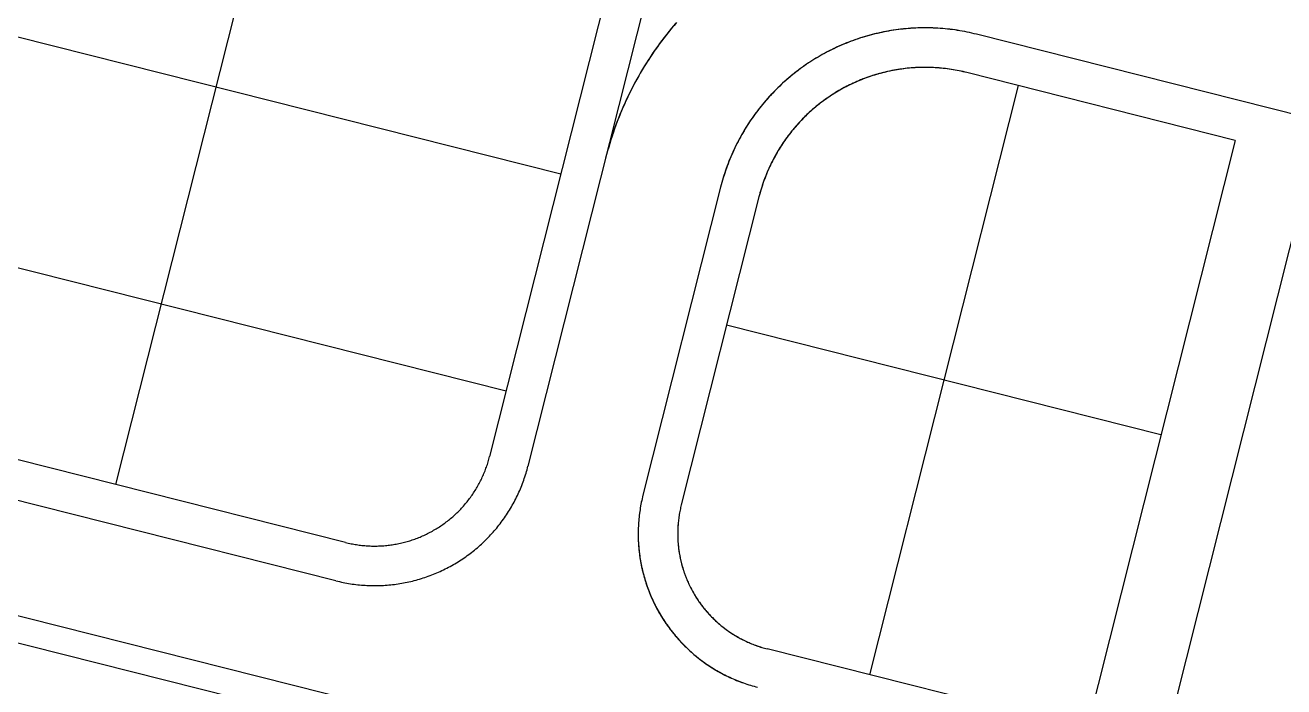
# Model space of a CAD drawing. Header units: metres. Extents: x 680594 to 684853, y 828874 to 830078.
# Drawn here: x 683026.6 to 683122.2, y 829528.8 to 829579 of the extents above; entities that cross this region are included whole.
import ezdxf

# ---------------------------------------------------------------- set-up
doc = ezdxf.new("R2010")
doc.units = ezdxf.units.M
doc.layers.add('PLOT_LINES', color=7, linetype='Continuous')

msp = doc.modelspace()

# ---------------------------------------------------------------- linework, layer by layer
at = {"layer": 'PLOT_LINES'}
for points in [[(683053.592, 829623.745), (683033.506, 829544.145)], [(683053.592, 829623.745), (683033.506, 829544.145)], [(683083.414, 829619.314), (683064.797, 829545.532)], [(683083.414, 829619.314), (683064.797, 829545.532)], [(683079.772, 829617.139), (683061.888, 829546.266)], [(683079.772, 829617.139), (683061.888, 829546.266)], [(683067.294, 829567.689), (683014.935, 829580.901)], [(683067.294, 829567.689), (683014.935, 829580.901)], [(683076.072, 829579.188), (683075.881, 829578.966), (683075.693, 829578.742), (683075.507, 829578.515), (683075.324, 829578.286), (683075.143, 829578.055), (683074.965, 829577.822), (683074.79, 829577.587), (683074.618, 829577.35), (683074.449, 829577.111), (683074.282, 829576.87), (683074.118, 829576.627), (683073.958, 829576.382), (683073.8, 829576.135), (683073.644, 829575.886), (683073.492, 829575.636), (683073.343, 829575.384), (683073.197, 829575.13), (683073.053, 829574.874), (683072.913, 829574.617), (683072.776, 829574.358), (683072.642, 829574.097), (683072.51, 829573.835), (683072.382, 829573.572), (683072.257, 829573.307), (683072.135, 829573.04), (683072.017, 829572.772), (683071.901, 829572.503), (683071.789, 829572.232), (683071.68, 829571.96), (683071.573, 829571.687), (683071.471, 829571.413), (683071.371, 829571.137), (683071.275, 829570.86), (683071.182, 829570.583), (683071.092, 829570.304), (683071.005, 829570.024), (683070.922, 829569.743), (683070.842, 829569.461), (683070.765, 829569.178), (683070.692, 829568.894)], [(683076.015, 829579.123), (683075.826, 829578.901), (683075.64, 829578.678), (683075.456, 829578.452), (683075.275, 829578.225), (683075.097, 829577.995), (683074.921, 829577.763), (683074.748, 829577.529), (683074.578, 829577.294), (683074.41, 829577.056), (683074.246, 829576.816), (683074.084, 829576.574), (683073.925, 829576.331), (683073.768, 829576.085), (683073.615, 829575.838), (683073.464, 829575.589), (683073.317, 829575.339), (683073.172, 829575.086), (683073.03, 829574.832), (683072.892, 829574.577), (683072.756, 829574.32), (683072.623, 829574.061), (683072.493, 829573.8), (683072.366, 829573.539), (683072.243, 829573.275), (683072.122, 829573.011), (683072.005, 829572.744), (683071.89, 829572.477), (683071.779, 829572.208), (683071.671, 829571.938), (683071.566, 829571.667), (683071.464, 829571.394), (683071.365, 829571.121), (683071.27, 829570.846), (683071.177, 829570.57), (683071.088, 829570.293), (683071.003, 829570.015), (683070.92, 829569.736), (683070.841, 829569.457), (683070.765, 829569.176), (683070.692, 829568.894)], [(683098.847, 829578.291), (683098.664, 829578.336), (683098.482, 829578.379), (683098.299, 829578.419), (683098.115, 829578.458), (683097.931, 829578.494), (683097.747, 829578.528), (683097.562, 829578.56), (683097.377, 829578.59), (683097.191, 829578.617), (683097.005, 829578.643), (683096.819, 829578.666), (683096.633, 829578.687), (683096.446, 829578.706), (683096.259, 829578.722), (683096.072, 829578.737), (683095.885, 829578.749), (683095.698, 829578.759), (683095.511, 829578.767), (683095.323, 829578.773), (683095.136, 829578.776), (683094.948, 829578.778), (683094.76, 829578.777), (683094.573, 829578.773), (683094.385, 829578.768), (683094.198, 829578.761), (683094.011, 829578.751), (683093.824, 829578.739), (683093.637, 829578.725), (683093.45, 829578.709), (683093.263, 829578.69), (683093.077, 829578.67), (683092.89, 829578.647), (683092.705, 829578.622), (683092.519, 829578.595), (683092.334, 829578.565), (683092.149, 829578.534), (683091.964, 829578.5), (683091.78, 829578.464), (683091.597, 829578.426), (683091.413, 829578.386), (683091.231, 829578.344), (683091.048, 829578.299), (683090.867, 829578.253), (683090.686, 829578.204), (683090.505, 829578.153), (683090.325, 829578.1), (683090.146, 829578.045), (683089.967, 829577.988), (683089.789, 829577.929), (683089.612, 829577.867), (683089.436, 829577.804), (683089.26, 829577.738), (683089.085, 829577.671), (683088.911, 829577.601), (683088.737, 829577.53), (683088.565, 829577.456), (683088.393, 829577.38), (683088.222, 829577.303), (683088.053, 829577.223), (683087.884, 829577.142), (683087.716, 829577.058), (683087.549, 829576.972), (683087.383, 829576.885), (683087.218, 829576.795), (683087.054, 829576.704), (683086.892, 829576.611), (683086.73, 829576.515), (683086.57, 829576.418), (683086.41, 829576.319), (683086.252, 829576.219), (683086.095, 829576.116), (683085.939, 829576.011), (683085.785, 829575.905), (683085.632, 829575.797), (683085.48, 829575.687), (683085.329, 829575.575), (683085.18, 829575.462), (683085.032, 829575.347), (683084.885, 829575.23), (683084.74, 829575.111), (683084.596, 829574.991), (683084.453, 829574.869), (683084.312, 829574.745), (683084.173, 829574.62), (683084.035, 829574.493), (683083.898, 829574.364), (683083.763, 829574.234), (683083.63, 829574.103), (683083.498, 829573.969), (683083.367, 829573.835), (683083.238, 829573.698), (683083.111, 829573.56), (683082.986, 829573.421), (683082.862, 829573.28), (683082.739, 829573.138), (683082.619, 829572.994), (683082.5, 829572.849), (683082.383, 829572.703), (683082.267, 829572.555), (683082.153, 829572.406), (683082.041, 829572.256), (683081.931, 829572.104), (683081.823, 829571.951), (683081.716, 829571.797), (683081.611, 829571.641), (683081.508, 829571.484), (683081.407, 829571.326), (683081.308, 829571.167), (683081.21, 829571.007), (683081.115, 829570.846), (683081.021, 829570.683), (683080.93, 829570.519), (683080.84, 829570.355), (683080.752, 829570.189), (683080.666, 829570.022), (683080.582, 829569.855), (683080.5, 829569.686), (683080.42, 829569.516), (683080.342, 829569.346), (683080.266, 829569.174), (683080.192, 829569.002), (683080.12, 829568.829), (683080.05, 829568.655), (683079.982, 829568.48), (683079.917, 829568.304), (683079.853, 829568.128), (683079.791, 829567.951), (683079.732, 829567.773), (683079.674, 829567.594), (683079.619, 829567.415), (683079.565, 829567.235), (683079.514, 829567.055), (683079.465, 829566.874), (683079.418, 829566.692)], [(683098.847, 829578.291), (683098.666, 829578.336), (683098.485, 829578.378), (683098.303, 829578.418), (683098.121, 829578.457), (683097.938, 829578.493), (683097.755, 829578.527), (683097.571, 829578.558), (683097.388, 829578.588), (683097.204, 829578.615), (683097.019, 829578.641), (683096.834, 829578.664), (683096.649, 829578.685), (683096.464, 829578.704), (683096.279, 829578.721), (683096.093, 829578.735), (683095.907, 829578.748), (683095.722, 829578.758), (683095.536, 829578.766), (683095.349, 829578.772), (683095.163, 829578.776), (683094.977, 829578.777), (683094.791, 829578.777), (683094.605, 829578.774), (683094.419, 829578.769), (683094.233, 829578.762), (683094.047, 829578.753), (683093.861, 829578.742), (683093.675, 829578.728), (683093.49, 829578.712), (683093.304, 829578.695), (683093.119, 829578.675), (683092.935, 829578.652), (683092.75, 829578.628), (683092.566, 829578.602), (683092.382, 829578.573), (683092.198, 829578.542), (683092.015, 829578.509), (683091.832, 829578.474), (683091.65, 829578.437), (683091.468, 829578.398), (683091.286, 829578.357), (683091.105, 829578.313), (683090.925, 829578.268), (683090.745, 829578.22), (683090.565, 829578.17), (683090.386, 829578.118), (683090.208, 829578.064), (683090.031, 829578.008), (683089.854, 829577.95), (683089.678, 829577.89), (683089.502, 829577.828), (683089.327, 829577.764), (683089.153, 829577.698), (683088.98, 829577.629), (683088.808, 829577.559), (683088.636, 829577.487), (683088.466, 829577.413), (683088.296, 829577.336), (683088.127, 829577.258), (683087.959, 829577.178), (683087.792, 829577.096), (683087.625, 829577.012), (683087.46, 829576.926), (683087.296, 829576.838), (683087.133, 829576.748), (683086.971, 829576.657), (683086.81, 829576.563), (683086.65, 829576.468), (683086.492, 829576.37), (683086.334, 829576.271), (683086.178, 829576.17), (683086.022, 829576.067), (683085.868, 829575.963), (683085.716, 829575.856), (683085.564, 829575.748), (683085.414, 829575.638), (683085.265, 829575.527), (683085.117, 829575.414), (683084.971, 829575.298), (683084.826, 829575.182), (683084.682, 829575.063), (683084.54, 829574.943), (683084.399, 829574.821), (683084.26, 829574.698), (683084.122, 829574.573), (683083.985, 829574.447), (683083.85, 829574.318), (683083.716, 829574.189), (683083.584, 829574.057), (683083.454, 829573.925), (683083.325, 829573.79), (683083.198, 829573.654), (683083.072, 829573.517), (683082.948, 829573.379), (683082.825, 829573.238), (683082.704, 829573.097), (683082.585, 829572.954), (683082.468, 829572.809), (683082.352, 829572.664), (683082.237, 829572.517), (683082.125, 829572.368), (683082.014, 829572.219), (683081.905, 829572.068), (683081.798, 829571.916), (683081.693, 829571.762), (683081.589, 829571.607), (683081.487, 829571.452), (683081.387, 829571.295), (683081.289, 829571.136), (683081.193, 829570.977), (683081.098, 829570.817), (683081.006, 829570.655), (683080.915, 829570.493), (683080.826, 829570.329), (683080.739, 829570.164), (683080.654, 829569.999), (683080.571, 829569.832), (683080.49, 829569.665), (683080.411, 829569.496), (683080.334, 829569.327), (683080.258, 829569.156), (683080.185, 829568.985), (683080.114, 829568.813), (683080.045, 829568.64), (683079.978, 829568.467), (683079.912, 829568.292), (683079.849, 829568.117), (683079.788, 829567.941), (683079.729, 829567.765), (683079.672, 829567.588), (683079.617, 829567.41), (683079.564, 829567.231), (683079.513, 829567.052), (683079.465, 829566.872), (683079.418, 829566.692)], [(683218.025, 829548.218), (683098.847, 829578.291)], [(683218.025, 829548.218), (683098.847, 829578.291)], [(683098.113, 829575.382), (683097.965, 829575.419), (683097.816, 829575.454), (683097.667, 829575.486), (683097.518, 829575.518), (683097.369, 829575.547), (683097.219, 829575.575), (683097.069, 829575.601), (683096.918, 829575.625), (683096.768, 829575.647), (683096.617, 829575.668), (683096.465, 829575.687), (683096.314, 829575.704), (683096.162, 829575.719), (683096.01, 829575.733), (683095.859, 829575.744), (683095.706, 829575.754), (683095.554, 829575.763), (683095.402, 829575.769), (683095.25, 829575.774), (683095.097, 829575.776), (683094.945, 829575.778), (683094.793, 829575.777), (683094.64, 829575.774), (683094.488, 829575.77), (683094.336, 829575.764), (683094.183, 829575.756), (683094.031, 829575.746), (683093.879, 829575.735), (683093.728, 829575.722), (683093.576, 829575.707), (683093.424, 829575.69), (683093.273, 829575.671), (683093.122, 829575.651), (683092.971, 829575.629), (683092.821, 829575.605), (683092.671, 829575.579), (683092.521, 829575.552), (683092.371, 829575.523), (683092.222, 829575.492), (683092.073, 829575.459), (683091.925, 829575.425), (683091.777, 829575.389), (683091.629, 829575.351), (683091.482, 829575.311), (683091.335, 829575.27), (683091.189, 829575.227), (683091.043, 829575.182), (683090.898, 829575.136), (683090.754, 829575.088), (683090.61, 829575.038), (683090.466, 829574.986), (683090.323, 829574.933), (683090.181, 829574.878), (683090.04, 829574.822), (683089.899, 829574.764), (683089.759, 829574.704), (683089.619, 829574.642), (683089.48, 829574.579), (683089.342, 829574.515), (683089.205, 829574.448), (683089.069, 829574.38), (683088.933, 829574.311), (683088.798, 829574.24), (683088.665, 829574.167), (683088.531, 829574.093), (683088.399, 829574.017), (683088.268, 829573.94), (683088.138, 829573.861), (683088.008, 829573.78), (683087.88, 829573.698), (683087.752, 829573.615), (683087.626, 829573.53), (683087.5, 829573.444), (683087.375, 829573.356), (683087.252, 829573.267), (683087.13, 829573.176), (683087.008, 829573.084), (683086.888, 829572.99), (683086.769, 829572.895), (683086.651, 829572.799), (683086.534, 829572.701), (683086.418, 829572.602), (683086.304, 829572.501), (683086.19, 829572.399), (683086.078, 829572.296), (683085.967, 829572.192), (683085.857, 829572.086), (683085.749, 829571.979), (683085.642, 829571.871), (683085.536, 829571.761), (683085.431, 829571.651), (683085.328, 829571.539), (683085.226, 829571.425), (683085.125, 829571.311), (683085.025, 829571.196), (683084.927, 829571.079), (683084.831, 829570.961), (683084.736, 829570.842), (683084.642, 829570.722), (683084.549, 829570.601), (683084.458, 829570.479), (683084.369, 829570.355), (683084.281, 829570.231), (683084.194, 829570.106), (683084.109, 829569.979), (683084.025, 829569.852), (683083.943, 829569.723), (683083.862, 829569.594), (683083.783, 829569.464), (683083.706, 829569.333), (683083.63, 829569.201), (683083.555, 829569.068), (683083.482, 829568.934), (683083.411, 829568.799), (683083.341, 829568.664), (683083.273, 829568.528), (683083.206, 829568.391), (683083.141, 829568.253), (683083.078, 829568.114), (683083.016, 829567.975), (683082.956, 829567.835), (683082.897, 829567.694), (683082.841, 829567.553), (683082.786, 829567.411), (683082.732, 829567.268), (683082.68, 829567.125), (683082.63, 829566.981), (683082.582, 829566.836), (683082.535, 829566.691), (683082.49, 829566.546), (683082.447, 829566.399), (683082.405, 829566.253), (683082.365, 829566.106), (683082.327, 829565.958)], [(683098.113, 829575.382), (683097.966, 829575.419), (683097.818, 829575.453), (683097.671, 829575.486), (683097.523, 829575.517), (683097.374, 829575.546), (683097.226, 829575.574), (683097.077, 829575.599), (683096.927, 829575.623), (683096.778, 829575.646), (683096.628, 829575.666), (683096.478, 829575.685), (683096.327, 829575.702), (683096.177, 829575.718), (683096.026, 829575.731), (683095.875, 829575.743), (683095.725, 829575.753), (683095.573, 829575.762), (683095.422, 829575.768), (683095.271, 829575.773), (683095.12, 829575.776), (683094.969, 829575.777), (683094.817, 829575.777), (683094.666, 829575.775), (683094.515, 829575.771), (683094.364, 829575.765), (683094.213, 829575.758), (683094.062, 829575.748), (683093.911, 829575.737), (683093.76, 829575.725), (683093.61, 829575.71), (683093.459, 829575.694), (683093.309, 829575.676), (683093.159, 829575.656), (683093.009, 829575.635), (683092.86, 829575.611), (683092.711, 829575.586), (683092.562, 829575.56), (683092.413, 829575.531), (683092.265, 829575.501), (683092.117, 829575.469), (683091.97, 829575.436), (683091.823, 829575.4), (683091.676, 829575.363), (683091.53, 829575.324), (683091.384, 829575.284), (683091.239, 829575.242), (683091.094, 829575.198), (683090.95, 829575.153), (683090.806, 829575.105), (683090.663, 829575.057), (683090.52, 829575.006), (683090.378, 829574.954), (683090.237, 829574.9), (683090.096, 829574.845), (683089.956, 829574.788), (683089.817, 829574.729), (683089.678, 829574.669), (683089.54, 829574.607), (683089.403, 829574.543), (683089.266, 829574.478), (683089.13, 829574.411), (683088.995, 829574.343), (683088.861, 829574.273), (683088.728, 829574.202), (683088.595, 829574.129), (683088.464, 829574.054), (683088.333, 829573.978), (683088.203, 829573.901), (683088.074, 829573.822), (683087.946, 829573.741), (683087.819, 829573.659), (683087.693, 829573.576), (683087.568, 829573.491), (683087.444, 829573.404), (683087.32, 829573.316), (683087.198, 829573.227), (683087.077, 829573.136), (683086.957, 829573.044), (683086.838, 829572.951), (683086.721, 829572.856), (683086.604, 829572.76), (683086.488, 829572.662), (683086.374, 829572.563), (683086.261, 829572.463), (683086.148, 829572.361), (683086.038, 829572.259), (683085.928, 829572.154), (683085.819, 829572.049), (683085.712, 829571.942), (683085.606, 829571.835), (683085.501, 829571.725), (683085.398, 829571.615), (683085.296, 829571.504), (683085.195, 829571.391), (683085.095, 829571.277), (683084.997, 829571.162), (683084.9, 829571.046), (683084.805, 829570.928), (683084.71, 829570.81), (683084.618, 829570.691), (683084.526, 829570.57), (683084.436, 829570.448), (683084.348, 829570.326), (683084.261, 829570.202), (683084.175, 829570.078), (683084.091, 829569.952), (683084.008, 829569.825), (683083.927, 829569.698), (683083.847, 829569.569), (683083.769, 829569.44), (683083.692, 829569.309), (683083.617, 829569.178), (683083.543, 829569.046), (683083.471, 829568.913), (683083.4, 829568.779), (683083.331, 829568.645), (683083.264, 829568.509), (683083.198, 829568.373), (683083.134, 829568.236), (683083.071, 829568.099), (683083.01, 829567.96), (683082.95, 829567.821), (683082.892, 829567.682), (683082.836, 829567.541), (683082.781, 829567.4), (683082.729, 829567.258), (683082.677, 829567.116), (683082.628, 829566.973), (683082.58, 829566.83), (683082.533, 829566.686), (683082.489, 829566.541), (683082.446, 829566.396), (683082.404, 829566.251), (683082.365, 829566.105), (683082.327, 829565.958)], [(683118.474, 829570.244), (683098.113, 829575.382)], [(683118.474, 829570.244), (683098.113, 829575.382)], [(683101.991, 829574.404), (683090.713, 829529.71)], [(683101.991, 829574.404), (683090.713, 829529.71)], [(683118.474, 829570.244), (683107.196, 829525.551)], [(683118.474, 829570.244), (683107.196, 829525.551)], [(683124.292, 829568.776), (683113.014, 829524.083)], [(683124.292, 829568.776), (683113.014, 829524.083)], [(683079.418, 829566.692), (683073.523, 829543.33)], [(683079.418, 829566.692), (683073.523, 829543.33)], [(683082.327, 829565.958), (683076.432, 829542.596)], [(683082.327, 829565.958), (683076.432, 829542.596)], [(683063.134, 829551.206), (683010.775, 829564.418)], [(683063.134, 829551.206), (683010.775, 829564.418)], [(683112.835, 829547.898), (683079.869, 829556.216)], [(683112.835, 829547.898), (683079.869, 829556.216)], [(683050.959, 829539.741), (683016.053, 829548.549)], [(683050.959, 829539.741), (683016.053, 829548.549)], [(683050.959, 829539.741), (683051.061, 829539.716), (683051.163, 829539.693), (683051.265, 829539.67), (683051.368, 829539.648), (683051.47, 829539.628), (683051.573, 829539.609), (683051.677, 829539.591), (683051.78, 829539.575), (683051.883, 829539.559), (683051.987, 829539.545), (683052.091, 829539.532), (683052.195, 829539.52), (683052.299, 829539.509), (683052.404, 829539.5), (683052.508, 829539.492), (683052.613, 829539.485), (683052.717, 829539.479), (683052.822, 829539.474), (683052.926, 829539.471), (683053.031, 829539.469), (683053.136, 829539.468), (683053.241, 829539.468), (683053.345, 829539.47), (683053.45, 829539.473), (683053.555, 829539.477), (683053.659, 829539.482), (683053.764, 829539.488), (683053.868, 829539.496), (683053.972, 829539.505), (683054.077, 829539.515), (683054.181, 829539.526), (683054.285, 829539.538), (683054.389, 829539.552), (683054.492, 829539.567), (683054.596, 829539.583), (683054.699, 829539.6), (683054.802, 829539.619), (683054.905, 829539.638), (683055.008, 829539.659), (683055.11, 829539.681), (683055.212, 829539.705), (683055.314, 829539.729), (683055.415, 829539.755), (683055.517, 829539.782), (683055.618, 829539.81), (683055.718, 829539.839), (683055.818, 829539.869), (683055.918, 829539.901), (683056.018, 829539.933), (683056.117, 829539.967), (683056.216, 829540.002), (683056.314, 829540.038), (683056.412, 829540.075), (683056.509, 829540.114), (683056.606, 829540.153), (683056.703, 829540.194), (683056.799, 829540.236), (683056.894, 829540.279), (683056.989, 829540.323), (683057.084, 829540.368), (683057.178, 829540.414), (683057.271, 829540.461), (683057.364, 829540.509), (683057.456, 829540.559), (683057.548, 829540.609), (683057.639, 829540.661), (683057.73, 829540.714), (683057.82, 829540.767), (683057.909, 829540.822), (683057.998, 829540.878), (683058.086, 829540.935), (683058.173, 829540.992), (683058.26, 829541.051), (683058.345, 829541.111), (683058.431, 829541.172), (683058.515, 829541.234), (683058.599, 829541.296), (683058.682, 829541.36), (683058.764, 829541.425), (683058.846, 829541.491), (683058.927, 829541.557), (683059.007, 829541.625), (683059.086, 829541.693), (683059.164, 829541.763), (683059.242, 829541.833), (683059.319, 829541.904), (683059.395, 829541.976), (683059.47, 829542.049), (683059.544, 829542.123), (683059.618, 829542.198), (683059.69, 829542.273), (683059.762, 829542.35), (683059.833, 829542.427), (683059.902, 829542.505), (683059.971, 829542.584), (683060.039, 829542.663), (683060.106, 829542.744), (683060.172, 829542.825), (683060.238, 829542.907), (683060.302, 829542.99), (683060.365, 829543.073), (683060.427, 829543.157), (683060.489, 829543.242), (683060.549, 829543.328), (683060.608, 829543.414), (683060.667, 829543.501), (683060.724, 829543.589), (683060.78, 829543.677), (683060.835, 829543.766), (683060.89, 829543.856), (683060.943, 829543.946), (683060.995, 829544.037), (683061.046, 829544.128), (683061.096, 829544.22), (683061.145, 829544.313), (683061.193, 829544.406), (683061.239, 829544.5), (683061.285, 829544.594), (683061.329, 829544.689), (683061.373, 829544.784), (683061.415, 829544.88), (683061.456, 829544.976), (683061.496, 829545.073), (683061.535, 829545.17), (683061.573, 829545.268), (683061.61, 829545.366), (683061.645, 829545.464), (683061.68, 829545.563), (683061.713, 829545.663), (683061.745, 829545.762), (683061.776, 829545.862), (683061.806, 829545.963), (683061.834, 829546.063), (683061.862, 829546.165), (683061.888, 829546.266)], [(683050.959, 829539.741), (683051.061, 829539.716), (683051.163, 829539.693), (683051.265, 829539.67), (683051.368, 829539.648), (683051.47, 829539.628), (683051.573, 829539.609), (683051.677, 829539.591), (683051.78, 829539.575), (683051.883, 829539.559), (683051.987, 829539.545), (683052.091, 829539.532), (683052.195, 829539.52), (683052.299, 829539.509), (683052.404, 829539.5), (683052.508, 829539.492), (683052.613, 829539.485), (683052.717, 829539.479), (683052.822, 829539.474), (683052.926, 829539.471), (683053.031, 829539.469), (683053.136, 829539.468), (683053.241, 829539.468), (683053.345, 829539.47), (683053.45, 829539.473), (683053.555, 829539.477), (683053.659, 829539.482), (683053.764, 829539.488), (683053.868, 829539.496), (683053.972, 829539.505), (683054.077, 829539.515), (683054.181, 829539.526), (683054.285, 829539.538), (683054.389, 829539.552), (683054.492, 829539.567), (683054.596, 829539.583), (683054.699, 829539.6), (683054.802, 829539.619), (683054.905, 829539.638), (683055.008, 829539.659), (683055.11, 829539.681), (683055.212, 829539.705), (683055.314, 829539.729), (683055.415, 829539.755), (683055.517, 829539.782), (683055.618, 829539.81), (683055.718, 829539.839), (683055.818, 829539.869), (683055.918, 829539.901), (683056.018, 829539.933), (683056.117, 829539.967), (683056.216, 829540.002), (683056.314, 829540.038), (683056.412, 829540.075), (683056.509, 829540.114), (683056.606, 829540.153), (683056.703, 829540.194), (683056.799, 829540.236), (683056.894, 829540.279), (683056.989, 829540.323), (683057.084, 829540.368), (683057.178, 829540.414), (683057.271, 829540.461), (683057.364, 829540.509), (683057.456, 829540.559), (683057.548, 829540.609), (683057.639, 829540.661), (683057.73, 829540.714), (683057.82, 829540.767), (683057.909, 829540.822), (683057.998, 829540.878), (683058.086, 829540.935), (683058.173, 829540.992), (683058.26, 829541.051), (683058.345, 829541.111), (683058.431, 829541.172), (683058.515, 829541.234), (683058.599, 829541.296), (683058.682, 829541.36), (683058.764, 829541.425), (683058.846, 829541.491), (683058.927, 829541.557), (683059.007, 829541.625), (683059.086, 829541.693), (683059.164, 829541.763), (683059.242, 829541.833), (683059.319, 829541.904), (683059.395, 829541.976), (683059.47, 829542.049), (683059.544, 829542.123), (683059.618, 829542.198), (683059.69, 829542.273), (683059.762, 829542.35), (683059.833, 829542.427), (683059.902, 829542.505), (683059.971, 829542.584), (683060.039, 829542.663), (683060.106, 829542.744), (683060.172, 829542.825), (683060.238, 829542.907), (683060.302, 829542.99), (683060.365, 829543.073), (683060.427, 829543.157), (683060.489, 829543.242), (683060.549, 829543.328), (683060.608, 829543.414), (683060.667, 829543.501), (683060.724, 829543.589), (683060.78, 829543.677), (683060.835, 829543.766), (683060.89, 829543.856), (683060.943, 829543.946), (683060.995, 829544.037), (683061.046, 829544.128), (683061.096, 829544.22), (683061.145, 829544.313), (683061.193, 829544.406), (683061.239, 829544.5), (683061.285, 829544.594), (683061.329, 829544.689), (683061.373, 829544.784), (683061.415, 829544.88), (683061.456, 829544.976), (683061.496, 829545.073), (683061.535, 829545.17), (683061.573, 829545.268), (683061.61, 829545.366), (683061.645, 829545.464), (683061.68, 829545.563), (683061.713, 829545.663), (683061.745, 829545.762), (683061.776, 829545.862), (683061.806, 829545.963), (683061.834, 829546.063), (683061.862, 829546.165), (683061.888, 829546.266)], [(683050.225, 829536.833), (683015.319, 829545.641)], [(683050.225, 829536.833), (683015.319, 829545.641)], [(683050.225, 829536.833), (683050.361, 829536.799), (683050.497, 829536.767), (683050.633, 829536.737), (683050.77, 829536.709), (683050.907, 829536.682), (683051.044, 829536.656), (683051.182, 829536.632), (683051.319, 829536.61), (683051.458, 829536.589), (683051.596, 829536.57), (683051.734, 829536.553), (683051.873, 829536.537), (683052.012, 829536.523), (683052.151, 829536.511), (683052.29, 829536.5), (683052.43, 829536.49), (683052.569, 829536.483), (683052.709, 829536.476), (683052.848, 829536.472), (683052.988, 829536.469), (683053.127, 829536.468), (683053.267, 829536.468), (683053.407, 829536.47), (683053.546, 829536.474), (683053.686, 829536.479), (683053.825, 829536.486), (683053.964, 829536.495), (683054.104, 829536.505), (683054.243, 829536.517), (683054.382, 829536.53), (683054.521, 829536.545), (683054.659, 829536.562), (683054.798, 829536.58), (683054.936, 829536.6), (683055.074, 829536.621), (683055.212, 829536.644), (683055.349, 829536.669), (683055.486, 829536.695), (683055.623, 829536.723), (683055.759, 829536.753), (683055.896, 829536.784), (683056.031, 829536.816), (683056.167, 829536.85), (683056.302, 829536.886), (683056.436, 829536.923), (683056.57, 829536.962), (683056.704, 829537.003), (683056.837, 829537.045), (683056.97, 829537.088), (683057.102, 829537.133), (683057.234, 829537.18), (683057.365, 829537.228), (683057.495, 829537.278), (683057.625, 829537.329), (683057.754, 829537.382), (683057.883, 829537.436), (683058.011, 829537.492), (683058.138, 829537.549), (683058.265, 829537.607), (683058.391, 829537.668), (683058.516, 829537.729), (683058.641, 829537.792), (683058.765, 829537.857), (683058.888, 829537.923), (683059.01, 829537.99), (683059.132, 829538.059), (683059.253, 829538.129), (683059.372, 829538.2), (683059.491, 829538.273), (683059.61, 829538.348), (683059.727, 829538.423), (683059.843, 829538.501), (683059.959, 829538.579), (683060.074, 829538.659), (683060.187, 829538.74), (683060.3, 829538.822), (683060.412, 829538.906), (683060.522, 829538.991), (683060.632, 829539.077), (683060.741, 829539.165), (683060.849, 829539.254), (683060.955, 829539.344), (683061.061, 829539.435), (683061.166, 829539.527), (683061.269, 829539.621), (683061.371, 829539.716), (683061.473, 829539.812), (683061.573, 829539.91), (683061.672, 829540.008), (683061.77, 829540.108), (683061.866, 829540.208), (683061.962, 829540.31), (683062.056, 829540.413), (683062.149, 829540.517), (683062.241, 829540.622), (683062.332, 829540.728), (683062.421, 829540.836), (683062.51, 829540.944), (683062.596, 829541.053), (683062.682, 829541.164), (683062.766, 829541.275), (683062.849, 829541.387), (683062.931, 829541.5), (683063.012, 829541.614), (683063.091, 829541.729), (683063.168, 829541.845), (683063.245, 829541.962), (683063.32, 829542.08), (683063.393, 829542.199), (683063.466, 829542.318), (683063.537, 829542.439), (683063.606, 829542.56), (683063.674, 829542.682), (683063.741, 829542.804), (683063.806, 829542.928), (683063.87, 829543.052), (683063.932, 829543.177), (683063.993, 829543.303), (683064.052, 829543.429), (683064.11, 829543.556), (683064.166, 829543.684), (683064.221, 829543.812), (683064.275, 829543.941), (683064.327, 829544.071), (683064.377, 829544.201), (683064.426, 829544.332), (683064.473, 829544.463), (683064.519, 829544.595), (683064.563, 829544.727), (683064.606, 829544.86), (683064.647, 829544.994), (683064.687, 829545.128), (683064.725, 829545.262), (683064.762, 829545.397), (683064.797, 829545.532)], [(683050.225, 829536.833), (683050.361, 829536.799), (683050.497, 829536.767), (683050.633, 829536.737), (683050.77, 829536.709), (683050.907, 829536.682), (683051.044, 829536.656), (683051.182, 829536.632), (683051.319, 829536.61), (683051.458, 829536.589), (683051.596, 829536.57), (683051.734, 829536.553), (683051.873, 829536.537), (683052.012, 829536.523), (683052.151, 829536.511), (683052.29, 829536.5), (683052.43, 829536.49), (683052.569, 829536.483), (683052.709, 829536.476), (683052.848, 829536.472), (683052.988, 829536.469), (683053.127, 829536.468), (683053.267, 829536.468), (683053.407, 829536.47), (683053.546, 829536.474), (683053.686, 829536.479), (683053.825, 829536.486), (683053.964, 829536.495), (683054.104, 829536.505), (683054.243, 829536.517), (683054.382, 829536.53), (683054.521, 829536.545), (683054.659, 829536.562), (683054.798, 829536.58), (683054.936, 829536.6), (683055.074, 829536.621), (683055.212, 829536.644), (683055.349, 829536.669), (683055.486, 829536.695), (683055.623, 829536.723), (683055.759, 829536.753), (683055.896, 829536.784), (683056.031, 829536.816), (683056.167, 829536.85), (683056.302, 829536.886), (683056.436, 829536.923), (683056.57, 829536.962), (683056.704, 829537.003), (683056.837, 829537.045), (683056.97, 829537.088), (683057.102, 829537.133), (683057.234, 829537.18), (683057.365, 829537.228), (683057.495, 829537.278), (683057.625, 829537.329), (683057.754, 829537.382), (683057.883, 829537.436), (683058.011, 829537.492), (683058.138, 829537.549), (683058.265, 829537.607), (683058.391, 829537.668), (683058.516, 829537.729), (683058.641, 829537.792), (683058.765, 829537.857), (683058.888, 829537.923), (683059.01, 829537.99), (683059.132, 829538.059), (683059.253, 829538.129), (683059.372, 829538.2), (683059.491, 829538.273), (683059.61, 829538.348), (683059.727, 829538.423), (683059.843, 829538.501), (683059.959, 829538.579), (683060.074, 829538.659), (683060.187, 829538.74), (683060.3, 829538.822), (683060.412, 829538.906), (683060.522, 829538.991), (683060.632, 829539.077), (683060.741, 829539.165), (683060.849, 829539.254), (683060.955, 829539.344), (683061.061, 829539.435), (683061.166, 829539.527), (683061.269, 829539.621), (683061.371, 829539.716), (683061.473, 829539.812), (683061.573, 829539.91), (683061.672, 829540.008), (683061.77, 829540.108), (683061.866, 829540.208), (683061.962, 829540.31), (683062.056, 829540.413), (683062.149, 829540.517), (683062.241, 829540.622), (683062.332, 829540.728), (683062.421, 829540.836), (683062.51, 829540.944), (683062.596, 829541.053), (683062.682, 829541.164), (683062.766, 829541.275), (683062.849, 829541.387), (683062.931, 829541.5), (683063.012, 829541.614), (683063.091, 829541.729), (683063.168, 829541.845), (683063.245, 829541.962), (683063.32, 829542.08), (683063.393, 829542.199), (683063.466, 829542.318), (683063.537, 829542.439), (683063.606, 829542.56), (683063.674, 829542.682), (683063.741, 829542.804), (683063.806, 829542.928), (683063.87, 829543.052), (683063.932, 829543.177), (683063.993, 829543.303), (683064.052, 829543.429), (683064.11, 829543.556), (683064.166, 829543.684), (683064.221, 829543.812), (683064.275, 829543.941), (683064.327, 829544.071), (683064.377, 829544.201), (683064.426, 829544.332), (683064.473, 829544.463), (683064.519, 829544.595), (683064.563, 829544.727), (683064.606, 829544.86), (683064.647, 829544.994), (683064.687, 829545.128), (683064.725, 829545.262), (683064.762, 829545.397), (683064.797, 829545.532)], [(683073.523, 829543.33), (683073.49, 829543.194), (683073.458, 829543.058), (683073.428, 829542.922), (683073.399, 829542.785), (683073.372, 829542.648), (683073.347, 829542.511), (683073.323, 829542.374), (683073.3, 829542.236), (683073.28, 829542.098), (683073.261, 829541.959), (683073.243, 829541.821), (683073.228, 829541.682), (683073.213, 829541.543), (683073.201, 829541.404), (683073.19, 829541.265), (683073.181, 829541.126), (683073.173, 829540.986), (683073.167, 829540.847), (683073.162, 829540.707), (683073.16, 829540.567), (683073.158, 829540.428), (683073.159, 829540.288), (683073.161, 829540.149), (683073.164, 829540.009), (683073.17, 829539.87), (683073.177, 829539.73), (683073.185, 829539.591), (683073.195, 829539.451), (683073.207, 829539.312), (683073.221, 829539.173), (683073.236, 829539.035), (683073.252, 829538.896), (683073.27, 829538.757), (683073.29, 829538.619), (683073.312, 829538.481), (683073.335, 829538.344), (683073.359, 829538.206), (683073.386, 829538.069), (683073.414, 829537.932), (683073.443, 829537.796), (683073.474, 829537.66), (683073.507, 829537.524), (683073.541, 829537.388), (683073.577, 829537.253), (683073.614, 829537.119), (683073.653, 829536.985), (683073.693, 829536.851), (683073.735, 829536.718), (683073.779, 829536.585), (683073.824, 829536.453), (683073.87, 829536.322), (683073.919, 829536.191), (683073.968, 829536.06), (683074.019, 829535.93), (683074.072, 829535.801), (683074.126, 829535.672), (683074.182, 829535.544), (683074.239, 829535.417), (683074.298, 829535.29), (683074.358, 829535.164), (683074.42, 829535.039), (683074.483, 829534.914), (683074.547, 829534.79), (683074.613, 829534.667), (683074.68, 829534.545), (683074.749, 829534.423), (683074.819, 829534.303), (683074.891, 829534.183), (683074.964, 829534.064), (683075.038, 829533.946), (683075.114, 829533.828), (683075.191, 829533.712), (683075.269, 829533.596), (683075.349, 829533.482), (683075.43, 829533.368), (683075.513, 829533.255), (683075.596, 829533.144), (683075.681, 829533.033), (683075.768, 829532.923), (683075.855, 829532.814), (683075.944, 829532.706), (683076.034, 829532.6), (683076.125, 829532.494), (683076.218, 829532.39), (683076.312, 829532.286), (683076.407, 829532.184), (683076.503, 829532.082), (683076.6, 829531.982), (683076.698, 829531.883), (683076.798, 829531.785), (683076.899, 829531.689), (683077.001, 829531.593), (683077.104, 829531.499), (683077.208, 829531.406), (683077.313, 829531.314), (683077.419, 829531.223), (683077.526, 829531.134), (683077.634, 829531.046), (683077.744, 829530.959), (683077.854, 829530.873), (683077.965, 829530.789), (683078.077, 829530.706), (683078.191, 829530.624), (683078.305, 829530.544), (683078.42, 829530.464), (683078.536, 829530.387), (683078.653, 829530.31), (683078.771, 829530.235), (683078.889, 829530.162), (683079.009, 829530.089), (683079.129, 829530.019), (683079.25, 829529.949), (683079.372, 829529.881), (683079.495, 829529.815), (683079.618, 829529.749), (683079.742, 829529.686), (683079.867, 829529.623), (683079.993, 829529.562), (683080.119, 829529.503), (683080.246, 829529.445), (683080.374, 829529.389), (683080.503, 829529.334), (683080.632, 829529.28), (683080.761, 829529.229), (683080.891, 829529.178), (683081.022, 829529.129), (683081.154, 829529.082), (683081.285, 829529.036), (683081.418, 829528.992), (683081.551, 829528.949), (683081.684, 829528.908), (683081.818, 829528.868), (683081.952, 829528.83), (683082.087, 829528.794), (683082.222, 829528.759)], [(683073.523, 829543.33), (683073.489, 829543.193), (683073.457, 829543.056), (683073.427, 829542.919), (683073.398, 829542.781), (683073.371, 829542.643), (683073.345, 829542.505), (683073.322, 829542.366), (683073.299, 829542.227), (683073.279, 829542.088), (683073.259, 829541.949), (683073.242, 829541.809), (683073.226, 829541.67), (683073.212, 829541.53), (683073.2, 829541.39), (683073.189, 829541.249), (683073.18, 829541.109), (683073.172, 829540.968), (683073.166, 829540.828), (683073.162, 829540.687), (683073.159, 829540.547), (683073.158, 829540.406), (683073.159, 829540.265), (683073.161, 829540.125), (683073.165, 829539.984), (683073.171, 829539.843), (683073.178, 829539.703), (683073.187, 829539.563), (683073.198, 829539.422), (683073.21, 829539.282), (683073.224, 829539.142), (683073.239, 829539.002), (683073.256, 829538.863), (683073.275, 829538.723), (683073.296, 829538.584), (683073.318, 829538.445), (683073.341, 829538.307), (683073.367, 829538.168), (683073.393, 829538.03), (683073.422, 829537.892), (683073.452, 829537.755), (683073.484, 829537.618), (683073.517, 829537.481), (683073.552, 829537.345), (683073.589, 829537.209), (683073.627, 829537.074), (683073.666, 829536.939), (683073.708, 829536.804), (683073.751, 829536.67), (683073.795, 829536.537), (683073.841, 829536.404), (683073.889, 829536.272), (683073.938, 829536.14), (683073.988, 829536.009), (683074.04, 829535.878), (683074.094, 829535.748), (683074.149, 829535.619), (683074.206, 829535.49), (683074.264, 829535.362), (683074.324, 829535.234), (683074.385, 829535.108), (683074.448, 829534.982), (683074.512, 829534.857), (683074.578, 829534.732), (683074.645, 829534.609), (683074.713, 829534.486), (683074.783, 829534.364), (683074.855, 829534.243), (683074.928, 829534.122), (683075.002, 829534.003), (683075.077, 829533.884), (683075.155, 829533.766), (683075.233, 829533.65), (683075.313, 829533.534), (683075.394, 829533.419), (683075.476, 829533.305), (683075.56, 829533.192), (683075.645, 829533.08), (683075.731, 829532.969), (683075.819, 829532.859), (683075.908, 829532.75), (683075.998, 829532.642), (683076.09, 829532.535), (683076.183, 829532.429), (683076.277, 829532.325), (683076.372, 829532.221), (683076.468, 829532.119), (683076.566, 829532.017), (683076.664, 829531.917), (683076.764, 829531.818), (683076.866, 829531.72), (683076.968, 829531.624), (683077.071, 829531.528), (683077.176, 829531.434), (683077.281, 829531.341), (683077.388, 829531.249), (683077.496, 829531.159), (683077.604, 829531.07), (683077.714, 829530.982), (683077.825, 829530.895), (683077.937, 829530.81), (683078.05, 829530.726), (683078.164, 829530.643), (683078.278, 829530.562), (683078.394, 829530.482), (683078.511, 829530.403), (683078.628, 829530.326), (683078.747, 829530.25), (683078.866, 829530.176), (683078.986, 829530.103), (683079.107, 829530.031), (683079.229, 829529.961), (683079.352, 829529.892), (683079.475, 829529.825), (683079.6, 829529.759), (683079.725, 829529.695), (683079.851, 829529.632), (683079.977, 829529.57), (683080.104, 829529.51), (683080.232, 829529.452), (683080.361, 829529.395), (683080.49, 829529.339), (683080.62, 829529.285), (683080.751, 829529.233), (683080.882, 829529.182), (683081.013, 829529.132), (683081.146, 829529.085), (683081.279, 829529.038), (683081.412, 829528.994), (683081.546, 829528.951), (683081.68, 829528.909), (683081.815, 829528.869), (683081.95, 829528.831), (683082.086, 829528.794), (683082.222, 829528.759)], [(683076.432, 829542.596), (683076.407, 829542.494), (683076.383, 829542.392), (683076.36, 829542.29), (683076.339, 829542.188), (683076.319, 829542.085), (683076.299, 829541.982), (683076.282, 829541.879), (683076.265, 829541.775), (683076.249, 829541.672), (683076.235, 829541.568), (683076.222, 829541.464), (683076.21, 829541.36), (683076.2, 829541.256), (683076.19, 829541.152), (683076.182, 829541.047), (683076.175, 829540.943), (683076.169, 829540.838), (683076.165, 829540.733), (683076.161, 829540.629), (683076.159, 829540.524), (683076.158, 829540.419), (683076.159, 829540.315), (683076.16, 829540.21), (683076.163, 829540.105), (683076.167, 829540.001), (683076.172, 829539.896), (683076.178, 829539.791), (683076.186, 829539.687), (683076.195, 829539.583), (683076.205, 829539.478), (683076.216, 829539.374), (683076.229, 829539.27), (683076.242, 829539.167), (683076.257, 829539.063), (683076.273, 829538.959), (683076.291, 829538.856), (683076.309, 829538.753), (683076.329, 829538.65), (683076.35, 829538.548), (683076.372, 829538.445), (683076.395, 829538.343), (683076.42, 829538.241), (683076.445, 829538.14), (683076.472, 829538.039), (683076.5, 829537.938), (683076.529, 829537.837), (683076.559, 829537.737), (683076.591, 829537.637), (683076.624, 829537.537), (683076.657, 829537.438), (683076.692, 829537.34), (683076.729, 829537.241), (683076.766, 829537.143), (683076.804, 829537.046), (683076.844, 829536.949), (683076.884, 829536.853), (683076.926, 829536.757), (683076.969, 829536.661), (683077.013, 829536.566), (683077.058, 829536.471), (683077.104, 829536.377), (683077.151, 829536.284), (683077.2, 829536.191), (683077.249, 829536.099), (683077.3, 829536.007), (683077.351, 829535.916), (683077.404, 829535.825), (683077.458, 829535.736), (683077.512, 829535.646), (683077.568, 829535.558), (683077.625, 829535.47), (683077.683, 829535.382), (683077.742, 829535.296), (683077.801, 829535.21), (683077.862, 829535.124), (683077.924, 829535.04), (683077.987, 829534.956), (683078.051, 829534.873), (683078.115, 829534.791), (683078.181, 829534.709), (683078.248, 829534.628), (683078.315, 829534.548), (683078.384, 829534.469), (683078.453, 829534.391), (683078.523, 829534.313), (683078.594, 829534.236), (683078.667, 829534.16), (683078.74, 829534.085), (683078.813, 829534.011), (683078.888, 829533.938), (683078.964, 829533.865), (683079.04, 829533.793), (683079.117, 829533.723), (683079.195, 829533.653), (683079.274, 829533.584), (683079.354, 829533.516), (683079.434, 829533.449), (683079.515, 829533.383), (683079.597, 829533.318), (683079.68, 829533.253), (683079.763, 829533.19), (683079.848, 829533.128), (683079.933, 829533.066), (683080.018, 829533.006), (683080.104, 829532.947), (683080.191, 829532.889), (683080.279, 829532.831), (683080.367, 829532.775), (683080.456, 829532.72), (683080.546, 829532.666), (683080.636, 829532.612), (683080.727, 829532.56), (683080.819, 829532.509), (683080.911, 829532.459), (683081.003, 829532.41), (683081.096, 829532.363), (683081.19, 829532.316), (683081.284, 829532.27), (683081.379, 829532.226), (683081.474, 829532.182), (683081.57, 829532.14), (683081.666, 829532.099), (683081.763, 829532.059), (683081.86, 829532.02), (683081.958, 829531.982), (683082.056, 829531.945), (683082.155, 829531.91), (683082.254, 829531.876), (683082.353, 829531.842), (683082.453, 829531.81), (683082.553, 829531.779), (683082.653, 829531.75), (683082.754, 829531.721), (683082.855, 829531.694), (683082.956, 829531.667)], [(683076.432, 829542.596), (683076.407, 829542.493), (683076.383, 829542.391), (683076.36, 829542.288), (683076.338, 829542.184), (683076.318, 829542.081), (683076.299, 829541.977), (683076.281, 829541.873), (683076.264, 829541.769), (683076.248, 829541.665), (683076.234, 829541.56), (683076.221, 829541.455), (683076.209, 829541.351), (683076.199, 829541.246), (683076.189, 829541.141), (683076.181, 829541.035), (683076.174, 829540.93), (683076.169, 829540.825), (683076.164, 829540.719), (683076.161, 829540.614), (683076.159, 829540.508), (683076.158, 829540.403), (683076.159, 829540.297), (683076.161, 829540.192), (683076.164, 829540.087), (683076.168, 829539.981), (683076.173, 829539.876), (683076.18, 829539.77), (683076.188, 829539.665), (683076.197, 829539.56), (683076.207, 829539.455), (683076.219, 829539.35), (683076.232, 829539.246), (683076.246, 829539.141), (683076.261, 829539.037), (683076.278, 829538.932), (683076.296, 829538.828), (683076.314, 829538.725), (683076.335, 829538.621), (683076.356, 829538.518), (683076.379, 829538.415), (683076.402, 829538.312), (683076.427, 829538.209), (683076.454, 829538.107), (683076.481, 829538.005), (683076.51, 829537.904), (683076.539, 829537.803), (683076.57, 829537.702), (683076.603, 829537.601), (683076.636, 829537.501), (683076.67, 829537.401), (683076.706, 829537.302), (683076.743, 829537.203), (683076.781, 829537.105), (683076.82, 829537.007), (683076.86, 829536.909), (683076.902, 829536.812), (683076.944, 829536.716), (683076.988, 829536.62), (683077.033, 829536.524), (683077.079, 829536.429), (683077.126, 829536.335), (683077.174, 829536.241), (683077.223, 829536.148), (683077.273, 829536.055), (683077.325, 829535.963), (683077.377, 829535.871), (683077.431, 829535.78), (683077.485, 829535.69), (683077.541, 829535.601), (683077.598, 829535.512), (683077.655, 829535.423), (683077.714, 829535.336), (683077.774, 829535.249), (683077.835, 829535.163), (683077.897, 829535.077), (683077.96, 829534.992), (683078.023, 829534.908), (683078.088, 829534.825), (683078.154, 829534.743), (683078.221, 829534.661), (683078.288, 829534.58), (683078.357, 829534.5), (683078.426, 829534.42), (683078.497, 829534.342), (683078.568, 829534.264), (683078.641, 829534.187), (683078.714, 829534.111), (683078.788, 829534.036), (683078.863, 829533.962), (683078.939, 829533.889), (683079.015, 829533.816), (683079.093, 829533.745), (683079.171, 829533.674), (683079.25, 829533.604), (683079.33, 829533.536), (683079.411, 829533.468), (683079.493, 829533.401), (683079.575, 829533.335), (683079.658, 829533.27), (683079.742, 829533.206), (683079.827, 829533.143), (683079.912, 829533.081), (683079.998, 829533.02), (683080.085, 829532.96), (683080.173, 829532.901), (683080.261, 829532.843), (683080.35, 829532.786), (683080.439, 829532.73), (683080.529, 829532.676), (683080.62, 829532.622), (683080.711, 829532.569), (683080.804, 829532.518), (683080.896, 829532.467), (683080.989, 829532.418), (683081.083, 829532.369), (683081.177, 829532.322), (683081.272, 829532.276), (683081.368, 829532.231), (683081.464, 829532.187), (683081.56, 829532.144), (683081.657, 829532.103), (683081.755, 829532.062), (683081.852, 829532.023), (683081.951, 829531.985), (683082.05, 829531.948), (683082.149, 829531.912), (683082.248, 829531.877), (683082.348, 829531.844), (683082.449, 829531.811), (683082.55, 829531.78), (683082.651, 829531.75), (683082.752, 829531.721), (683082.854, 829531.694), (683082.956, 829531.667)], [(683285.616, 829468.668), (683001.604, 829540.335)], [(683285.616, 829468.668), (683001.604, 829540.335)], [(683285.127, 829466.729), (683001.115, 829538.396)], [(683285.127, 829466.729), (683001.115, 829538.396)], [(683107.196, 829525.551), (683082.956, 829531.667)], [(683107.196, 829525.551), (683082.956, 829531.667)]]:
    msp.add_lwpolyline(points, dxfattribs=at)

doc.saveas('drawing.dxf')
